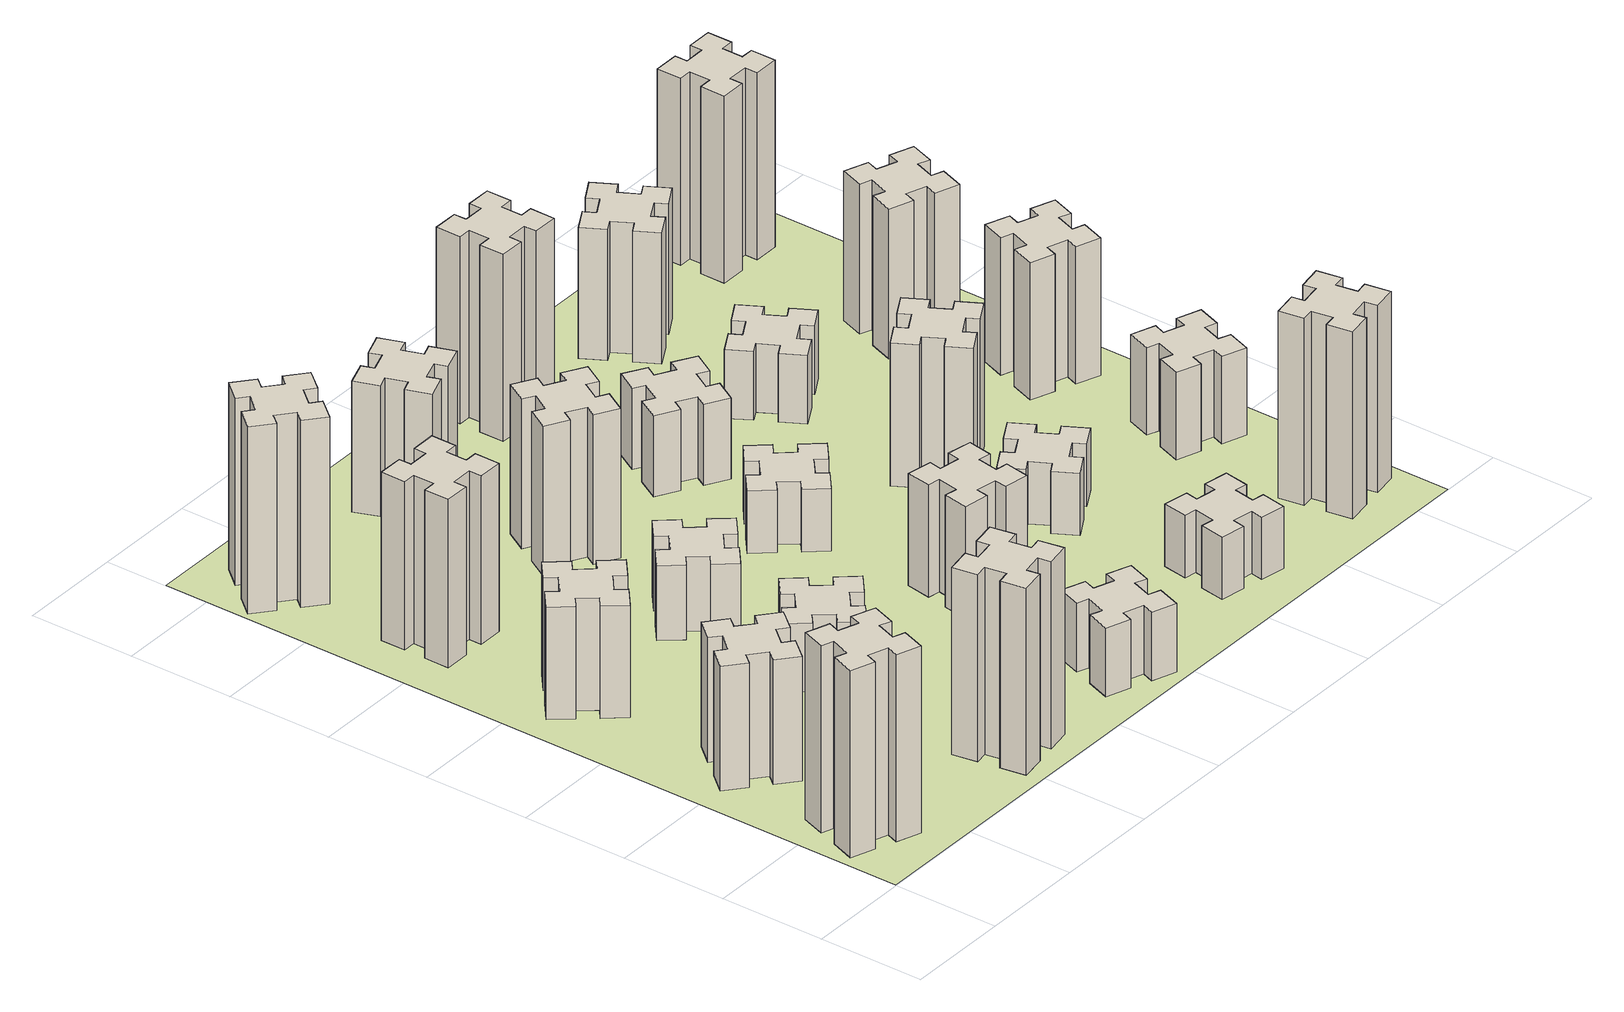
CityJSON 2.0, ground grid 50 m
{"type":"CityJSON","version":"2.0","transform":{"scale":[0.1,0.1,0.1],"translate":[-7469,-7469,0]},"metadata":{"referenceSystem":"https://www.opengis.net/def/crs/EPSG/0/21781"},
"CityObjects":{
"building1":{"type":"Building","attributes":{"class":"1000","function":"1000","usage":"1000","yearOfConstruction":2016,"roofType":"1000","measuredHeight":90,"storeysAboveGround":30,"storeysBelowGround":0},"geometry":[{"type":"Solid","lod":"1","boundaries":[[[[0,1,2,3,4,5,6,7,8,9,10,11,12,13,14,15,16,17,18,19]],[[17,16,20,21]],[[16,15,22,20]],[[15,14,23,22]],[[14,13,24,23]],[[13,12,25,24]],[[12,11,26,25]],[[11,10,27,26]],[[10,9,28,27]],[[9,8,29,28]],[[8,7,30,29]],[[7,6,31,30]],[[6,5,32,31]],[[5,4,33,32]],[[4,3,34,33]],[[3,2,35,34]],[[2,1,36,35]],[[1,0,37,36]],[[0,19,38,37]],[[19,18,39,38]],[[18,17,21,39]],[[24,25,26,27,28,29,30,31,32,33,34,35,36,37,38,39,21,20,22,23]]]]}]},
"building2":{"type":"Building","attributes":{"class":"1000","function":"1000","usage":"1000","yearOfConstruction":2016,"roofType":"1000","measuredHeight":60,"storeysAboveGround":30,"storeysBelowGround":0},"geometry":[{"type":"Solid","lod":"1","boundaries":[[[[40,41,42,43,44,45,46,47,48,49,50,51,52,53,54,55,56,57,58,59]],[[57,56,60,61]],[[56,55,62,60]],[[55,54,63,62]],[[54,53,64,63]],[[53,52,65,64]],[[52,51,66,65]],[[51,50,67,66]],[[50,49,68,67]],[[49,48,69,68]],[[48,47,70,69]],[[47,46,71,70]],[[46,45,72,71]],[[45,44,73,72]],[[44,43,74,73]],[[43,42,75,74]],[[42,41,76,75]],[[41,40,77,76]],[[40,59,78,77]],[[59,58,79,78]],[[58,57,61,79]],[[64,65,66,67,68,69,70,71,72,73,74,75,76,77,78,79,61,60,62,63]]]]}]},
"building3":{"type":"Building","attributes":{"class":"1000","function":"1000","usage":"1000","yearOfConstruction":2016,"roofType":"1000","measuredHeight":54,"storeysAboveGround":30,"storeysBelowGround":0},"geometry":[{"type":"Solid","lod":"1","boundaries":[[[[80,81,82,83,84,85,86,87,88,89,90,91,92,93,94,95,96,97,98,99]],[[97,96,100,101]],[[96,95,102,100]],[[95,94,103,102]],[[94,93,104,103]],[[93,92,105,104]],[[92,91,106,105]],[[91,90,107,106]],[[90,89,108,107]],[[89,88,109,108]],[[88,87,110,109]],[[87,86,111,110]],[[86,85,112,111]],[[85,84,113,112]],[[84,83,114,113]],[[83,82,115,114]],[[82,81,116,115]],[[81,80,117,116]],[[80,99,118,117]],[[99,98,119,118]],[[98,97,101,119]],[[104,105,106,107,108,109,110,111,112,113,114,115,116,117,118,119,101,100,102,103]]]]}]},
"building4":{"type":"Building","attributes":{"class":"1000","function":"1000","usage":"1000","yearOfConstruction":2016,"roofType":"1000","measuredHeight":81,"storeysAboveGround":30,"storeysBelowGround":0},"geometry":[{"type":"Solid","lod":"1","boundaries":[[[[120,121,122,123,124,125,126,127,128,129,130,131,132,133,134,135,136,137,138,139]],[[137,136,140,141]],[[136,135,142,140]],[[135,134,143,142]],[[134,133,144,143]],[[133,132,145,144]],[[132,131,146,145]],[[131,130,147,146]],[[130,129,148,147]],[[129,128,149,148]],[[128,127,150,149]],[[127,126,151,150]],[[126,125,152,151]],[[125,124,153,152]],[[124,123,154,153]],[[123,122,155,154]],[[122,121,156,155]],[[121,120,157,156]],[[120,139,158,157]],[[139,138,159,158]],[[138,137,141,159]],[[144,145,146,147,148,149,150,151,152,153,154,155,156,157,158,159,141,140,142,143]]]]}]},
"building5":{"type":"Building","attributes":{"class":"1000","function":"1000","usage":"1000","yearOfConstruction":2016,"roofType":"1000","measuredHeight":90,"storeysAboveGround":30,"storeysBelowGround":0},"geometry":[{"type":"Solid","lod":"1","boundaries":[[[[160,161,162,163,164,165,166,167,168,169,170,171,172,173,174,175,176,177,178,179]],[[177,176,180,181]],[[176,175,182,180]],[[175,174,183,182]],[[174,173,184,183]],[[173,172,185,184]],[[172,171,186,185]],[[171,170,187,186]],[[170,169,188,187]],[[169,168,189,188]],[[168,167,190,189]],[[167,166,191,190]],[[166,165,192,191]],[[165,164,193,192]],[[164,163,194,193]],[[163,162,195,194]],[[162,161,196,195]],[[161,160,197,196]],[[160,179,198,197]],[[179,178,199,198]],[[178,177,181,199]],[[184,185,186,187,188,189,190,191,192,193,194,195,196,197,198,199,181,180,182,183]]]]}]},
"building6":{"type":"Building","attributes":{"class":"1000","function":"1000","usage":"1000","yearOfConstruction":2016,"roofType":"1000","measuredHeight":90,"storeysAboveGround":30,"storeysBelowGround":0},"geometry":[{"type":"Solid","lod":"1","boundaries":[[[[200,201,202,203,204,205,206,207,208,209,210,211,212,213,214,215,216,217,218,219]],[[217,216,220,221]],[[216,215,222,220]],[[215,214,223,222]],[[214,213,224,223]],[[213,212,225,224]],[[212,211,226,225]],[[211,210,227,226]],[[210,209,228,227]],[[209,208,229,228]],[[208,207,230,229]],[[207,206,231,230]],[[206,205,232,231]],[[205,204,233,232]],[[204,203,234,233]],[[203,202,235,234]],[[202,201,236,235]],[[201,200,237,236]],[[200,219,238,237]],[[219,218,239,238]],[[218,217,221,239]],[[224,225,226,227,228,229,230,231,232,233,234,235,236,237,238,239,221,220,222,223]]]]}]},
"building7":{"type":"Building","attributes":{"class":"1000","function":"1000","usage":"1000","yearOfConstruction":2016,"roofType":"1000","measuredHeight":33,"storeysAboveGround":30,"storeysBelowGround":0},"geometry":[{"type":"Solid","lod":"1","boundaries":[[[[240,241,242,243,244,245,246,247,248,249,250,251,252,253,254,255,256,257,258,259]],[[257,256,260,261]],[[256,255,262,260]],[[255,254,263,262]],[[254,253,264,263]],[[253,252,265,264]],[[252,251,266,265]],[[251,250,267,266]],[[250,249,268,267]],[[249,248,269,268]],[[248,247,270,269]],[[247,246,271,270]],[[246,245,272,271]],[[245,244,273,272]],[[244,243,274,273]],[[243,242,275,274]],[[242,241,276,275]],[[241,240,277,276]],[[240,259,278,277]],[[259,258,279,278]],[[258,257,261,279]],[[264,265,266,267,268,269,270,271,272,273,274,275,276,277,278,279,261,260,262,263]]]]}]},
"building8":{"type":"Building","attributes":{"class":"1000","function":"1000","usage":"1000","yearOfConstruction":2016,"roofType":"1000","measuredHeight":36,"storeysAboveGround":30,"storeysBelowGround":0},"geometry":[{"type":"Solid","lod":"1","boundaries":[[[[280,281,282,283,284,285,286,287,288,289,290,291,292,293,294,295,296,297,298,299]],[[297,296,300,301]],[[296,295,302,300]],[[295,294,303,302]],[[294,293,304,303]],[[293,292,305,304]],[[292,291,306,305]],[[291,290,307,306]],[[290,289,308,307]],[[289,288,309,308]],[[288,287,310,309]],[[287,286,311,310]],[[286,285,312,311]],[[285,284,313,312]],[[284,283,314,313]],[[283,282,315,314]],[[282,281,316,315]],[[281,280,317,316]],[[280,299,318,317]],[[299,298,319,318]],[[298,297,301,319]],[[304,305,306,307,308,309,310,311,312,313,314,315,316,317,318,319,301,300,302,303]]]]}]},
"building9":{"type":"Building","attributes":{"class":"1000","function":"1000","usage":"1000","yearOfConstruction":2016,"roofType":"1000","measuredHeight":33,"storeysAboveGround":30,"storeysBelowGround":0},"geometry":[{"type":"Solid","lod":"1","boundaries":[[[[320,321,322,323,324,325,326,327,328,329,330,331,332,333,334,335,336,337,338,339]],[[337,336,340,341]],[[336,335,342,340]],[[335,334,343,342]],[[334,333,344,343]],[[333,332,345,344]],[[332,331,346,345]],[[331,330,347,346]],[[330,329,348,347]],[[329,328,349,348]],[[328,327,350,349]],[[327,326,351,350]],[[326,325,352,351]],[[325,324,353,352]],[[324,323,354,353]],[[323,322,355,354]],[[322,321,356,355]],[[321,320,357,356]],[[320,339,358,357]],[[339,338,359,358]],[[338,337,341,359]],[[344,345,346,347,348,349,350,351,352,353,354,355,356,357,358,359,341,340,342,343]]]]}]},
"building10":{"type":"Building","attributes":{"class":"1000","function":"1000","usage":"1000","yearOfConstruction":2016,"roofType":"1000","measuredHeight":72,"storeysAboveGround":30,"storeysBelowGround":0},"geometry":[{"type":"Solid","lod":"1","boundaries":[[[[360,361,362,363,364,365,366,367,368,369,370,371,372,373,374,375,376,377,378,379]],[[377,376,380,381]],[[376,375,382,380]],[[375,374,383,382]],[[374,373,384,383]],[[373,372,385,384]],[[372,371,386,385]],[[371,370,387,386]],[[370,369,388,387]],[[369,368,389,388]],[[368,367,390,389]],[[367,366,391,390]],[[366,365,392,391]],[[365,364,393,392]],[[364,363,394,393]],[[363,362,395,394]],[[362,361,396,395]],[[361,360,397,396]],[[360,379,398,397]],[[379,378,399,398]],[[378,377,381,399]],[[384,385,386,387,388,389,390,391,392,393,394,395,396,397,398,399,381,380,382,383]]]]}]},
"building11":{"type":"Building","attributes":{"class":"1000","function":"1000","usage":"1000","yearOfConstruction":2016,"roofType":"1000","measuredHeight":63,"storeysAboveGround":30,"storeysBelowGround":0},"geometry":[{"type":"Solid","lod":"1","boundaries":[[[[400,401,402,403,404,405,406,407,408,409,410,411,412,413,414,415,416,417,418,419]],[[417,416,420,421]],[[416,415,422,420]],[[415,414,423,422]],[[414,413,424,423]],[[413,412,425,424]],[[412,411,426,425]],[[411,410,427,426]],[[410,409,428,427]],[[409,408,429,428]],[[408,407,430,429]],[[407,406,431,430]],[[406,405,432,431]],[[405,404,433,432]],[[404,403,434,433]],[[403,402,435,434]],[[402,401,436,435]],[[401,400,437,436]],[[400,419,438,437]],[[419,418,439,438]],[[418,417,421,439]],[[424,425,426,427,428,429,430,431,432,433,434,435,436,437,438,439,421,420,422,423]]]]}]},
"building12":{"type":"Building","attributes":{"class":"1000","function":"1000","usage":"1000","yearOfConstruction":2016,"roofType":"1000","measuredHeight":54,"storeysAboveGround":30,"storeysBelowGround":0},"geometry":[{"type":"Solid","lod":"1","boundaries":[[[[440,441,442,443,444,445,446,447,448,449,450,451,452,453,454,455,456,457,458,459]],[[457,456,460,461]],[[456,455,462,460]],[[455,454,463,462]],[[454,453,464,463]],[[453,452,465,464]],[[452,451,466,465]],[[451,450,467,466]],[[450,449,468,467]],[[449,448,469,468]],[[448,447,470,469]],[[447,446,471,470]],[[446,445,472,471]],[[445,444,473,472]],[[444,443,474,473]],[[443,442,475,474]],[[442,441,476,475]],[[441,440,477,476]],[[440,459,478,477]],[[459,458,479,478]],[[458,457,461,479]],[[464,465,466,467,468,469,470,471,472,473,474,475,476,477,478,479,461,460,462,463]]]]}]},
"building13":{"type":"Building","attributes":{"class":"1000","function":"1000","usage":"1000","yearOfConstruction":2016,"roofType":"1000","measuredHeight":30,"storeysAboveGround":30,"storeysBelowGround":0},"geometry":[{"type":"Solid","lod":"1","boundaries":[[[[480,481,482,483,484,485,486,487,488,489,490,491,492,493,494,495,496,497,498,499]],[[497,496,500,501]],[[496,495,502,500]],[[495,494,503,502]],[[494,493,504,503]],[[493,492,505,504]],[[492,491,506,505]],[[491,490,507,506]],[[490,489,508,507]],[[489,488,509,508]],[[488,487,510,509]],[[487,486,511,510]],[[486,485,512,511]],[[485,484,513,512]],[[484,483,514,513]],[[483,482,515,514]],[[482,481,516,515]],[[481,480,517,516]],[[480,499,518,517]],[[499,498,519,518]],[[498,497,501,519]],[[504,505,506,507,508,509,510,511,512,513,514,515,516,517,518,519,501,500,502,503]]]]}]},
"building14":{"type":"Building","attributes":{"class":"1000","function":"1000","usage":"1000","yearOfConstruction":2016,"roofType":"1000","measuredHeight":39,"storeysAboveGround":30,"storeysBelowGround":0},"geometry":[{"type":"Solid","lod":"1","boundaries":[[[[520,521,522,523,524,525,526,527,528,529,530,531,532,533,534,535,536,537,538,539]],[[537,536,540,541]],[[536,535,542,540]],[[535,534,543,542]],[[534,533,544,543]],[[533,532,545,544]],[[532,531,546,545]],[[531,530,547,546]],[[530,529,548,547]],[[529,528,549,548]],[[528,527,550,549]],[[527,526,551,550]],[[526,525,552,551]],[[525,524,553,552]],[[524,523,554,553]],[[523,522,555,554]],[[522,521,556,555]],[[521,520,557,556]],[[520,539,558,557]],[[539,538,559,558]],[[538,537,541,559]],[[544,545,546,547,548,549,550,551,552,553,554,555,556,557,558,559,541,540,542,543]]]]}]},
"building15":{"type":"Building","attributes":{"class":"1000","function":"1000","usage":"1000","yearOfConstruction":2016,"roofType":"1000","measuredHeight":30,"storeysAboveGround":30,"storeysBelowGround":0},"geometry":[{"type":"Solid","lod":"1","boundaries":[[[[560,561,562,563,564,565,566,567,568,569,570,571,572,573,574,575,576,577,578,579]],[[577,576,580,581]],[[576,575,582,580]],[[575,574,583,582]],[[574,573,584,583]],[[573,572,585,584]],[[572,571,586,585]],[[571,570,587,586]],[[570,569,588,587]],[[569,568,589,588]],[[568,567,590,589]],[[567,566,591,590]],[[566,565,592,591]],[[565,564,593,592]],[[564,563,594,593]],[[563,562,595,594]],[[562,561,596,595]],[[561,560,597,596]],[[560,579,598,597]],[[579,578,599,598]],[[578,577,581,599]],[[584,585,586,587,588,589,590,591,592,593,594,595,596,597,598,599,581,580,582,583]]]]}]},
"building16":{"type":"Building","attributes":{"class":"1000","function":"1000","usage":"1000","yearOfConstruction":2016,"roofType":"1000","measuredHeight":90,"storeysAboveGround":30,"storeysBelowGround":0},"geometry":[{"type":"Solid","lod":"1","boundaries":[[[[600,601,602,603,604,605,606,607,608,609,610,611,612,613,614,615,616,617,618,619]],[[617,616,620,621]],[[616,615,622,620]],[[615,614,623,622]],[[614,613,624,623]],[[613,612,625,624]],[[612,611,626,625]],[[611,610,627,626]],[[610,609,628,627]],[[609,608,629,628]],[[608,607,630,629]],[[607,606,631,630]],[[606,605,632,631]],[[605,604,633,632]],[[604,603,634,633]],[[603,602,635,634]],[[602,601,636,635]],[[601,600,637,636]],[[600,619,638,637]],[[619,618,639,638]],[[618,617,621,639]],[[624,625,626,627,628,629,630,631,632,633,634,635,636,637,638,639,621,620,622,623]]]]}]},
"building17":{"type":"Building","attributes":{"class":"1000","function":"1000","usage":"1000","yearOfConstruction":2016,"roofType":"1000","measuredHeight":30,"storeysAboveGround":30,"storeysBelowGround":0},"geometry":[{"type":"Solid","lod":"1","boundaries":[[[[640,641,642,643,644,645,646,647,648,649,650,651,652,653,654,655,656,657,658,659]],[[657,656,660,661]],[[656,655,662,660]],[[655,654,663,662]],[[654,653,664,663]],[[653,652,665,664]],[[652,651,666,665]],[[651,650,667,666]],[[650,649,668,667]],[[649,648,669,668]],[[648,647,670,669]],[[647,646,671,670]],[[646,645,672,671]],[[645,644,673,672]],[[644,643,674,673]],[[643,642,675,674]],[[642,641,676,675]],[[641,640,677,676]],[[640,659,678,677]],[[659,658,679,678]],[[658,657,661,679]],[[664,665,666,667,668,669,670,671,672,673,674,675,676,677,678,679,661,660,662,663]]]]}]},
"building18":{"type":"Building","attributes":{"class":"1000","function":"1000","usage":"1000","yearOfConstruction":2016,"roofType":"1000","measuredHeight":69,"storeysAboveGround":30,"storeysBelowGround":0},"geometry":[{"type":"Solid","lod":"1","boundaries":[[[[680,681,682,683,684,685,686,687,688,689,690,691,692,693,694,695,696,697,698,699]],[[697,696,700,701]],[[696,695,702,700]],[[695,694,703,702]],[[694,693,704,703]],[[693,692,705,704]],[[692,691,706,705]],[[691,690,707,706]],[[690,689,708,707]],[[689,688,709,708]],[[688,687,710,709]],[[687,686,711,710]],[[686,685,712,711]],[[685,684,713,712]],[[684,683,714,713]],[[683,682,715,714]],[[682,681,716,715]],[[681,680,717,716]],[[680,699,718,717]],[[699,698,719,718]],[[698,697,701,719]],[[704,705,706,707,708,709,710,711,712,713,714,715,716,717,718,719,701,700,702,703]]]]}]},
"building19":{"type":"Building","attributes":{"class":"1000","function":"1000","usage":"1000","yearOfConstruction":2016,"roofType":"1000","measuredHeight":33,"storeysAboveGround":30,"storeysBelowGround":0},"geometry":[{"type":"Solid","lod":"1","boundaries":[[[[720,721,722,723,724,725,726,727,728,729,730,731,732,733,734,735,736,737,738,739]],[[737,736,740,741]],[[736,735,742,740]],[[735,734,743,742]],[[734,733,744,743]],[[733,732,745,744]],[[732,731,746,745]],[[731,730,747,746]],[[730,729,748,747]],[[729,728,749,748]],[[728,727,750,749]],[[727,726,751,750]],[[726,725,752,751]],[[725,724,753,752]],[[724,723,754,753]],[[723,722,755,754]],[[722,721,756,755]],[[721,720,757,756]],[[720,739,758,757]],[[739,738,759,758]],[[738,737,741,759]],[[744,745,746,747,748,749,750,751,752,753,754,755,756,757,758,759,741,740,742,743]]]]}]},
"building20":{"type":"Building","attributes":{"class":"1000","function":"1000","usage":"1000","yearOfConstruction":2016,"roofType":"1000","measuredHeight":90,"storeysAboveGround":30,"storeysBelowGround":0},"geometry":[{"type":"Solid","lod":"1","boundaries":[[[[760,761,762,763,764,765,766,767,768,769,770,771,772,773,774,775,776,777,778,779]],[[777,776,780,781]],[[776,775,782,780]],[[775,774,783,782]],[[774,773,784,783]],[[773,772,785,784]],[[772,771,786,785]],[[771,770,787,786]],[[770,769,788,787]],[[769,768,789,788]],[[768,767,790,789]],[[767,766,791,790]],[[766,765,792,791]],[[765,764,793,792]],[[764,763,794,793]],[[763,762,795,794]],[[762,761,796,795]],[[761,760,797,796]],[[760,779,798,797]],[[779,778,799,798]],[[778,777,781,799]],[[784,785,786,787,788,789,790,791,792,793,794,795,796,797,798,799,781,780,782,783]]]]}]},
"building21":{"type":"Building","attributes":{"class":"1000","function":"1000","usage":"1000","yearOfConstruction":2016,"roofType":"1000","measuredHeight":63,"storeysAboveGround":30,"storeysBelowGround":0},"geometry":[{"type":"Solid","lod":"1","boundaries":[[[[800,801,802,803,804,805,806,807,808,809,810,811,812,813,814,815,816,817,818,819]],[[817,816,820,821]],[[816,815,822,820]],[[815,814,823,822]],[[814,813,824,823]],[[813,812,825,824]],[[812,811,826,825]],[[811,810,827,826]],[[810,809,828,827]],[[809,808,829,828]],[[808,807,830,829]],[[807,806,831,830]],[[806,805,832,831]],[[805,804,833,832]],[[804,803,834,833]],[[803,802,835,834]],[[802,801,836,835]],[[801,800,837,836]],[[800,819,838,837]],[[819,818,839,838]],[[818,817,821,839]],[[824,825,826,827,828,829,830,831,832,833,834,835,836,837,838,839,821,820,822,823]]]]}]},
"building22":{"type":"Building","attributes":{"class":"1000","function":"1000","usage":"1000","yearOfConstruction":2016,"roofType":"1000","measuredHeight":42,"storeysAboveGround":30,"storeysBelowGround":0},"geometry":[{"type":"Solid","lod":"1","boundaries":[[[[840,841,842,843,844,845,846,847,848,849,850,851,852,853,854,855,856,857,858,859]],[[857,856,860,861]],[[856,855,862,860]],[[855,854,863,862]],[[854,853,864,863]],[[853,852,865,864]],[[852,851,866,865]],[[851,850,867,866]],[[850,849,868,867]],[[849,848,869,868]],[[848,847,870,869]],[[847,846,871,870]],[[846,845,872,871]],[[845,844,873,872]],[[844,843,874,873]],[[843,842,875,874]],[[842,841,876,875]],[[841,840,877,876]],[[840,859,878,877]],[[859,858,879,878]],[[858,857,861,879]],[[864,865,866,867,868,869,870,871,872,873,874,875,876,877,878,879,861,860,862,863]]]]}]},
"building23":{"type":"Building","attributes":{"class":"1000","function":"1000","usage":"1000","yearOfConstruction":2016,"roofType":"1000","measuredHeight":66,"storeysAboveGround":30,"storeysBelowGround":0},"geometry":[{"type":"Solid","lod":"1","boundaries":[[[[880,881,882,883,884,885,886,887,888,889,890,891,892,893,894,895,896,897,898,899]],[[897,896,900,901]],[[896,895,902,900]],[[895,894,903,902]],[[894,893,904,903]],[[893,892,905,904]],[[892,891,906,905]],[[891,890,907,906]],[[890,889,908,907]],[[889,888,909,908]],[[888,887,910,909]],[[887,886,911,910]],[[886,885,912,911]],[[885,884,913,912]],[[884,883,914,913]],[[883,882,915,914]],[[882,881,916,915]],[[881,880,917,916]],[[880,899,918,917]],[[899,898,919,918]],[[898,897,901,919]],[[904,905,906,907,908,909,910,911,912,913,914,915,916,917,918,919,901,900,902,903]]]]}]},
"building24":{"type":"Building","attributes":{"class":"1000","function":"1000","usage":"1000","yearOfConstruction":2016,"roofType":"1000","measuredHeight":72,"storeysAboveGround":30,"storeysBelowGround":0},"geometry":[{"type":"Solid","lod":"1","boundaries":[[[[920,921,922,923,924,925,926,927,928,929,930,931,932,933,934,935,936,937,938,939]],[[937,936,940,941]],[[936,935,942,940]],[[935,934,943,942]],[[934,933,944,943]],[[933,932,945,944]],[[932,931,946,945]],[[931,930,947,946]],[[930,929,948,947]],[[929,928,949,948]],[[928,927,950,949]],[[927,926,951,950]],[[926,925,952,951]],[[925,924,953,952]],[[924,923,954,953]],[[923,922,955,954]],[[922,921,956,955]],[[921,920,957,956]],[[920,939,958,957]],[[939,938,959,958]],[[938,937,941,959]],[[944,945,946,947,948,949,950,951,952,953,954,955,956,957,958,959,941,940,942,943]]]]}]},
"building25":{"type":"Building","attributes":{"class":"1000","function":"1000","usage":"1000","yearOfConstruction":2016,"roofType":"1000","measuredHeight":90,"storeysAboveGround":30,"storeysBelowGround":0},"geometry":[{"type":"Solid","lod":"1","boundaries":[[[[960,961,962,963,964,965,966,967,968,969,970,971,972,973,974,975,976,977,978,979]],[[977,976,980,981]],[[976,975,982,980]],[[975,974,983,982]],[[974,973,984,983]],[[973,972,985,984]],[[972,971,986,985]],[[971,970,987,986]],[[970,969,988,987]],[[969,968,989,988]],[[968,967,990,989]],[[967,966,991,990]],[[966,965,992,991]],[[965,964,993,992]],[[964,963,994,993]],[[963,962,995,994]],[[962,961,996,995]],[[961,960,997,996]],[[960,979,998,997]],[[979,978,999,998]],[[978,977,981,999]],[[984,985,986,987,988,989,990,991,992,993,994,995,996,997,998,999,981,980,982,983]]]]}]},
"landuse1":{"type":"LandUse","attributes":{"name":"plot1","function":"1010"},"geometry":[{"type":"MultiSurface","lod":"1","boundaries":[[[1000,1001,1002,1003]]]}]}
},
"vertices":[
[189,460,0],[155,366,0],[99,387,0],[57,274,0],[170,233,0],[191,289,0],[285,255,0],[264,199,0],[377,157,0],[418,270,0],[362,291,0],[396,385,0],[452,364,0],[493,477,0],[380,518,0],[360,462,0],[266,496,0],[287,552,0],[174,593,0],[133,480,0],[266,496,900],[287,552,900],[360,462,900],[380,518,900],[493,477,900],[452,364,900],[396,385,900],[362,291,900],[418,270,900],[377,157,900],[264,199,900],[285,255,900],[191,289,900],[170,233,900],[57,274,900],[99,387,900],[155,366,900],[189,460,900],[133,480,900],[174,593,900],
[484,1067,0],[408,1132,0],[446,1178,0],[354,1255,0],[277,1163,0],[323,1124,0],[259,1048,0],[213,1086,0],[136,994,0],[228,917,0],[266,963,0],[343,899,0],[304,853,0],[396,776,0],[473,868,0],[427,906,0],[492,983,0],[538,944,0],[615,1036,0],[523,1113,0],[492,983,600],[538,944,600],[427,906,600],[473,868,600],[396,776,600],[304,853,600],[343,899,600],[266,963,600],[228,917,600],[136,994,600],[213,1086,600],[259,1048,600],[323,1124,600],[277,1163,600],[354,1255,600],[446,1178,600],[408,1132,600],[484,1067,600],[523,1113,600],[615,1036,600],
[492,1888,0],[427,1964,0],[473,2003,0],[396,2095,0],[304,2018,0],[343,1972,0],[266,1907,0],[228,1953,0],[136,1876,0],[213,1784,0],[259,1823,0],[323,1746,0],[277,1708,0],[354,1616,0],[446,1693,0],[408,1739,0],[484,1803,0],[523,1757,0],[615,1834,0],[538,1926,0],[484,1803,540],[523,1757,540],[408,1739,540],[446,1693,540],[354,1616,540],[277,1708,540],[323,1746,540],[259,1823,540],[213,1784,540],[136,1876,540],[228,1953,540],[266,1907,540],[343,1972,540],[304,2018,540],[396,2095,540],[473,2003,540],[427,1964,540],[492,1888,540],[538,1926,540],[615,1834,540],
[485,2545,0],[485,2645,0],[545,2645,0],[545,2765,0],[425,2765,0],[425,2705,0],[325,2705,0],[325,2765,0],[205,2765,0],[205,2645,0],[265,2645,0],[265,2545,0],[205,2545,0],[205,2425,0],[325,2425,0],[325,2485,0],[425,2485,0],[425,2425,0],[545,2425,0],[545,2545,0],[425,2485,810],[425,2425,810],[325,2485,810],[325,2425,810],[205,2425,810],[205,2545,810],[265,2545,810],[265,2645,810],[205,2645,810],[205,2765,810],[325,2765,810],[325,2705,810],[425,2705,810],[425,2765,810],[545,2765,810],[545,2645,810],[485,2645,810],[485,2545,810],[545,2545,810],[545,2425,810],
[1085,158,0],[1184,176,0],[1194,117,0],[1312,137,0],[1291,256,0],[1232,245,0],[1215,344,0],[1274,354,0],[1253,472,0],[1135,451,0],[1145,392,0],[1047,375,0],[1037,434,0],[918,413,0],[939,295,0],[998,305,0],[1016,207,0],[957,197,0],[977,78,0],[1096,99,0],[1016,207,900],[957,197,900],[998,305,900],[939,295,900],[918,413,900],[1037,434,900],[1047,375,900],[1145,392,900],[1135,451,900],[1253,472,900],[1274,354,900],[1215,344,900],[1232,245,900],[1291,256,900],[1312,137,900],[1194,117,900],[1184,176,900],[1085,158,900],[1096,99,900],[977,78,900],
[384,3387,0],[308,3452,0],[346,3498,0],[254,3575,0],[177,3483,0],[223,3444,0],[159,3368,0],[113,3406,0],[36,3314,0],[128,3237,0],[166,3283,0],[243,3219,0],[204,3173,0],[296,3096,0],[373,3188,0],[327,3226,0],[392,3303,0],[438,3264,0],[515,3356,0],[423,3433,0],[392,3303,900],[438,3264,900],[327,3226,900],[373,3188,900],[296,3096,900],[204,3173,900],[243,3219,900],[166,3283,900],[128,3237,900],[36,3314,900],[113,3406,900],[159,3368,900],[223,3444,900],[177,3483,900],[254,3575,900],[346,3498,900],[308,3452,900],[384,3387,900],[423,3433,900],[515,3356,900],
[1083,1332,0],[1006,1267,0],[968,1313,0],[876,1236,0],[953,1144,0],[999,1183,0],[1063,1106,0],[1017,1068,0],[1094,976,0],[1186,1053,0],[1148,1099,0],[1224,1163,0],[1263,1117,0],[1355,1194,0],[1278,1286,0],[1232,1248,0],[1167,1324,0],[1213,1363,0],[1136,1455,0],[1044,1378,0],[1167,1324,330],[1213,1363,330],[1232,1248,330],[1278,1286,330],[1355,1194,330],[1263,1117,330],[1224,1163,330],[1148,1099,330],[1186,1053,330],[1094,976,330],[1017,1068,330],[1063,1106,330],[999,1183,330],[953,1144,330],[876,1236,330],[968,1313,330],[1006,1267,330],[1083,1332,330],[1044,1378,330],[1136,1455,330],
[1083,1972,0],[1006,1907,0],[968,1953,0],[876,1876,0],[953,1784,0],[999,1823,0],[1063,1746,0],[1017,1708,0],[1094,1616,0],[1186,1693,0],[1148,1739,0],[1224,1803,0],[1263,1757,0],[1355,1834,0],[1278,1926,0],[1232,1888,0],[1167,1964,0],[1213,2003,0],[1136,2095,0],[1044,2018,0],[1167,1964,360],[1213,2003,360],[1232,1888,360],[1278,1926,360],[1355,1834,360],[1263,1757,360],[1224,1803,360],[1148,1739,360],[1186,1693,360],[1094,1616,360],[1017,1708,360],[1063,1746,360],[999,1823,360],[953,1784,360],[876,1876,360],[968,1953,360],[1006,1907,360],[1083,1972,360],[1044,2018,360],[1136,2095,360],
[1769,360,0],[1735,266,0],[1679,287,0],[1637,174,0],[1750,133,0],[1771,189,0],[1865,155,0],[1844,99,0],[1957,57,0],[1998,170,0],[1942,191,0],[1976,285,0],[2032,264,0],[2073,377,0],[1960,418,0],[1940,362,0],[1846,396,0],[1867,452,0],[1754,493,0],[1713,380,0],[1846,396,330],[1867,452,330],[1940,362,330],[1960,418,330],[2073,377,330],[2032,264,330],[1976,285,330],[1942,191,330],[1998,170,330],[1957,57,330],[1844,99,330],[1865,155,330],[1771,189,330],[1750,133,330],[1637,174,330],[1679,287,330],[1735,266,330],[1769,360,330],[1713,380,330],[1754,493,330],
[1314,2666,0],[1227,2716,0],[1257,2768,0],[1153,2828,0],[1093,2724,0],[1145,2694,0],[1095,2607,0],[1043,2637,0],[983,2533,0],[1087,2473,0],[1117,2525,0],[1204,2475,0],[1174,2423,0],[1278,2363,0],[1338,2467,0],[1286,2497,0],[1336,2584,0],[1388,2554,0],[1448,2658,0],[1344,2718,0],[1336,2584,720],[1388,2554,720],[1286,2497,720],[1338,2467,720],[1278,2363,720],[1174,2423,720],[1204,2475,720],[1117,2525,720],[1087,2473,720],[983,2533,720],[1043,2637,720],[1095,2607,720],[1145,2694,720],[1093,2724,720],[1153,2828,720],[1257,2768,720],[1227,2716,720],[1314,2666,720],[1344,2718,720],[1448,2658,720],
[1125,3456,0],[1031,3422,0],[1010,3478,0],[897,3437,0],[939,3324,0],[995,3345,0],[1029,3251,0],[973,3230,0],[1014,3117,0],[1127,3159,0],[1106,3215,0],[1200,3249,0],[1220,3193,0],[1333,3234,0],[1292,3347,0],[1236,3326,0],[1202,3420,0],[1258,3440,0],[1217,3553,0],[1104,3512,0],[1202,3420,630],[1258,3440,630],[1236,3326,630],[1292,3347,630],[1333,3234,630],[1220,3193,630],[1200,3249,630],[1106,3215,630],[1127,3159,630],[1014,3117,630],[973,3230,630],[1029,3251,630],[995,3345,630],[939,3324,630],[897,3437,630],[1010,3478,630],[1031,3422,630],[1125,3456,630],[1104,3512,630],[1217,3553,630],
[2055,1047,0],[2072,1145,0],[2131,1135,0],[2152,1253,0],[2034,1274,0],[2024,1215,0],[1925,1232,0],[1936,1291,0],[1817,1312,0],[1797,1194,0],[1856,1184,0],[1838,1085,0],[1779,1096,0],[1758,977,0],[1877,957,0],[1887,1016,0],[1985,998,0],[1975,939,0],[2093,918,0],[2114,1037,0],[1985,998,540],[1975,939,540],[1887,1016,540],[1877,957,540],[1758,977,540],[1779,1096,540],[1838,1085,540],[1856,1184,540],[1797,1194,540],[1817,1312,540],[1936,1291,540],[1925,1232,540],[2024,1215,540],[2034,1274,540],[2152,1253,540],[2131,1135,540],[2072,1145,540],[2055,1047,540],[2114,1037,540],[2093,918,540],
[1972,1988,0],[1907,2064,0],[1953,2103,0],[1876,2195,0],[1784,2118,0],[1823,2072,0],[1746,2007,0],[1708,2053,0],[1616,1976,0],[1693,1884,0],[1739,1923,0],[1803,1846,0],[1757,1808,0],[1834,1716,0],[1926,1793,0],[1888,1839,0],[1964,1903,0],[2003,1857,0],[2095,1934,0],[2018,2026,0],[1964,1903,300],[2003,1857,300],[1888,1839,300],[1926,1793,300],[1834,1716,300],[1757,1808,300],[1803,1846,300],[1739,1923,300],[1693,1884,300],[1616,1976,300],[1708,2053,300],[1746,2007,300],[1823,2072,300],[1784,2118,300],[1876,2195,300],[1953,2103,300],[1907,2064,300],[1972,1988,300],[2018,2026,300],[2095,1934,300],
[2026,2497,0],[2076,2584,0],[2128,2554,0],[2188,2658,0],[2084,2718,0],[2054,2666,0],[1967,2716,0],[1997,2768,0],[1893,2828,0],[1833,2724,0],[1885,2694,0],[1835,2607,0],[1783,2637,0],[1723,2533,0],[1827,2473,0],[1857,2525,0],[1944,2475,0],[1914,2423,0],[2018,2363,0],[2078,2467,0],[1944,2475,390],[1914,2423,390],[1857,2525,390],[1827,2473,390],[1723,2533,390],[1783,2637,390],[1835,2607,390],[1885,2694,390],[1833,2724,390],[1893,2828,390],[1997,2768,390],[1967,2716,390],[2054,2666,390],[2084,2718,390],[2188,2658,390],[2128,2554,390],[2076,2584,390],[2026,2497,390],[2078,2467,390],[2018,2363,390],
[2596,444,0],[2578,345,0],[2519,356,0],[2498,237,0],[2617,217,0],[2627,276,0],[2725,258,0],[2715,199,0],[2833,178,0],[2854,297,0],[2795,307,0],[2812,405,0],[2871,395,0],[2892,513,0],[2774,534,0],[2764,475,0],[2665,492,0],[2676,551,0],[2557,572,0],[2537,454,0],[2665,492,300],[2676,551,300],[2764,475,300],[2774,534,300],[2892,513,300],[2871,395,300],[2812,405,300],[2795,307,300],[2854,297,300],[2833,178,300],[2715,199,300],[2725,258,300],[2627,276,300],[2617,217,300],[2498,237,300],[2519,356,300],[2578,345,300],[2596,444,300],[2537,454,300],[2557,572,300],
[1965,3385,0],[1965,3485,0],[2025,3485,0],[2025,3605,0],[1905,3605,0],[1905,3545,0],[1805,3545,0],[1805,3605,0],[1685,3605,0],[1685,3485,0],[1745,3485,0],[1745,3385,0],[1685,3385,0],[1685,3265,0],[1805,3265,0],[1805,3325,0],[1905,3325,0],[1905,3265,0],[2025,3265,0],[2025,3385,0],[1905,3325,900],[1905,3265,900],[1805,3325,900],[1805,3265,900],[1685,3265,900],[1685,3385,900],[1745,3385,900],[1745,3485,900],[1685,3485,900],[1685,3605,900],[1805,3605,900],[1805,3545,900],[1905,3545,900],[1905,3605,900],[2025,3605,900],[2025,3485,900],[1965,3485,900],[1965,3385,900],[2025,3385,900],[2025,3265,900],
[2607,1095,0],[2694,1145,0],[2724,1093,0],[2828,1153,0],[2768,1257,0],[2716,1227,0],[2666,1314,0],[2718,1344,0],[2658,1448,0],[2554,1388,0],[2584,1336,0],[2497,1286,0],[2467,1338,0],[2363,1278,0],[2423,1174,0],[2475,1204,0],[2525,1117,0],[2473,1087,0],[2533,983,0],[2637,1043,0],[2525,1117,300],[2473,1087,300],[2475,1204,300],[2423,1174,300],[2363,1278,300],[2467,1338,300],[2497,1286,300],[2584,1336,300],[2554,1388,300],[2658,1448,300],[2718,1344,300],[2666,1314,300],[2716,1227,300],[2768,1257,300],[2828,1153,300],[2724,1093,300],[2694,1145,300],[2607,1095,300],[2637,1043,300],[2533,983,300],
[2716,1767,0],[2666,1854,0],[2718,1884,0],[2658,1988,0],[2554,1928,0],[2584,1876,0],[2497,1826,0],[2467,1878,0],[2363,1818,0],[2423,1714,0],[2475,1744,0],[2525,1657,0],[2473,1627,0],[2533,1523,0],[2637,1583,0],[2607,1635,0],[2694,1685,0],[2724,1633,0],[2828,1693,0],[2768,1797,0],[2694,1685,690],[2724,1633,690],[2607,1635,690],[2637,1583,690],[2533,1523,690],[2473,1627,690],[2525,1657,690],[2475,1744,690],[2423,1714,690],[2363,1818,690],[2467,1878,690],[2497,1826,690],[2584,1876,690],[2554,1928,690],[2658,1988,690],[2718,1884,690],[2666,1854,690],[2716,1767,690],[2768,1797,690],[2828,1693,690],
[2475,2584,0],[2525,2497,0],[2473,2467,0],[2533,2363,0],[2637,2423,0],[2607,2475,0],[2694,2525,0],[2724,2473,0],[2828,2533,0],[2768,2637,0],[2716,2607,0],[2666,2694,0],[2718,2724,0],[2658,2828,0],[2554,2768,0],[2584,2716,0],[2497,2666,0],[2467,2718,0],[2363,2658,0],[2423,2554,0],[2497,2666,330],[2467,2718,330],[2584,2716,330],[2554,2768,330],[2658,2828,330],[2718,2724,330],[2666,2694,330],[2716,2607,330],[2768,2637,330],[2828,2533,330],[2724,2473,330],[2694,2525,330],[2607,2475,330],[2637,2423,330],[2533,2363,330],[2473,2467,330],[2525,2497,330],[2475,2584,330],[2423,2554,330],[2363,2658,330],
[3465,492,0],[3367,475,0],[3357,534,0],[3238,513,0],[3259,395,0],[3318,405,0],[3336,307,0],[3277,297,0],[3297,178,0],[3416,199,0],[3405,258,0],[3504,276,0],[3514,217,0],[3632,237,0],[3611,356,0],[3552,345,0],[3535,444,0],[3594,454,0],[3573,572,0],[3455,551,0],[3535,444,900],[3594,454,900],[3552,345,900],[3611,356,900],[3632,237,900],[3514,217,900],[3504,276,900],[3405,258,900],[3416,199,900],[3297,178,900],[3277,297,900],[3336,307,900],[3318,405,900],[3259,395,900],[3238,513,900],[3357,534,900],[3367,475,900],[3465,492,900],[3455,551,900],[3573,572,900],
[2716,3347,0],[2666,3434,0],[2718,3464,0],[2658,3568,0],[2554,3508,0],[2584,3456,0],[2497,3406,0],[2467,3458,0],[2363,3398,0],[2423,3294,0],[2475,3324,0],[2525,3237,0],[2473,3207,0],[2533,3103,0],[2637,3163,0],[2607,3215,0],[2694,3265,0],[2724,3213,0],[2828,3273,0],[2768,3377,0],[2694,3265,630],[2724,3213,630],[2607,3215,630],[2637,3163,630],[2533,3103,630],[2473,3207,630],[2525,3237,630],[2475,3324,630],[2423,3294,630],[2363,3398,630],[2467,3458,630],[2497,3406,630],[2584,3456,630],[2554,3508,630],[2658,3568,630],[2718,3464,630],[2666,3434,630],[2716,3347,630],[2768,3377,630],[2828,3273,630],
[3351,1029,0],[3445,995,0],[3424,939,0],[3537,897,0],[3578,1010,0],[3522,1031,0],[3556,1125,0],[3612,1104,0],[3653,1217,0],[3540,1258,0],[3520,1202,0],[3426,1236,0],[3447,1292,0],[3334,1333,0],[3293,1220,0],[3349,1200,0],[3315,1106,0],[3259,1127,0],[3217,1014,0],[3330,973,0],[3315,1106,420],[3259,1127,420],[3349,1200,420],[3293,1220,420],[3334,1333,420],[3447,1292,420],[3426,1236,420],[3520,1202,420],[3540,1258,420],[3653,1217,420],[3612,1104,420],[3556,1125,420],[3522,1031,420],[3578,1010,420],[3537,897,420],[3424,939,420],[3445,995,420],[3351,1029,420],[3330,973,420],[3217,1014,420],
[3520,1942,0],[3426,1976,0],[3447,2032,0],[3334,2073,0],[3293,1960,0],[3349,1940,0],[3315,1846,0],[3259,1867,0],[3217,1754,0],[3330,1713,0],[3351,1769,0],[3445,1735,0],[3424,1679,0],[3537,1637,0],[3578,1750,0],[3522,1771,0],[3556,1865,0],[3612,1844,0],[3653,1957,0],[3540,1998,0],[3556,1865,660],[3612,1844,660],[3522,1771,660],[3578,1750,660],[3537,1637,660],[3424,1679,660],[3445,1735,660],[3351,1769,660],[3330,1713,660],[3217,1754,660],[3259,1867,660],[3315,1846,660],[3349,1940,660],[3293,1960,660],[3334,2073,660],[3447,2032,660],[3426,1976,660],[3520,1942,660],[3540,1998,660],[3653,1957,660],
[3420,2582,0],[3326,2616,0],[3347,2672,0],[3234,2713,0],[3193,2600,0],[3249,2580,0],[3215,2486,0],[3159,2507,0],[3117,2394,0],[3230,2353,0],[3251,2409,0],[3345,2375,0],[3324,2319,0],[3437,2277,0],[3478,2390,0],[3422,2411,0],[3456,2505,0],[3512,2484,0],[3553,2597,0],[3440,2638,0],[3456,2505,720],[3512,2484,720],[3422,2411,720],[3478,2390,720],[3437,2277,720],[3324,2319,720],[3345,2375,720],[3251,2409,720],[3230,2353,720],[3117,2394,720],[3159,2507,720],[3215,2486,720],[3249,2580,720],[3193,2600,720],[3234,2713,720],[3347,2672,720],[3326,2616,720],[3420,2582,720],[3440,2638,720],[3553,2597,720],
[3285,3325,0],[3385,3325,0],[3385,3265,0],[3505,3265,0],[3505,3385,0],[3445,3385,0],[3445,3485,0],[3505,3485,0],[3505,3605,0],[3385,3605,0],[3385,3545,0],[3285,3545,0],[3285,3605,0],[3165,3605,0],[3165,3485,0],[3225,3485,0],[3225,3385,0],[3165,3385,0],[3165,3265,0],[3285,3265,0],[3225,3385,900],[3165,3385,900],[3225,3485,900],[3165,3485,900],[3165,3605,900],[3285,3605,900],[3285,3545,900],[3385,3545,900],[3385,3605,900],[3505,3605,900],[3505,3485,900],[3445,3485,900],[3445,3385,900],[3505,3385,900],[3505,3265,900],[3385,3265,900],[3385,3325,900],[3285,3325,900],[3285,3265,900],[3165,3265,900],
[5,3705,0],[3705,3705,0],[3705,5,0],[5,5,0]
]}
